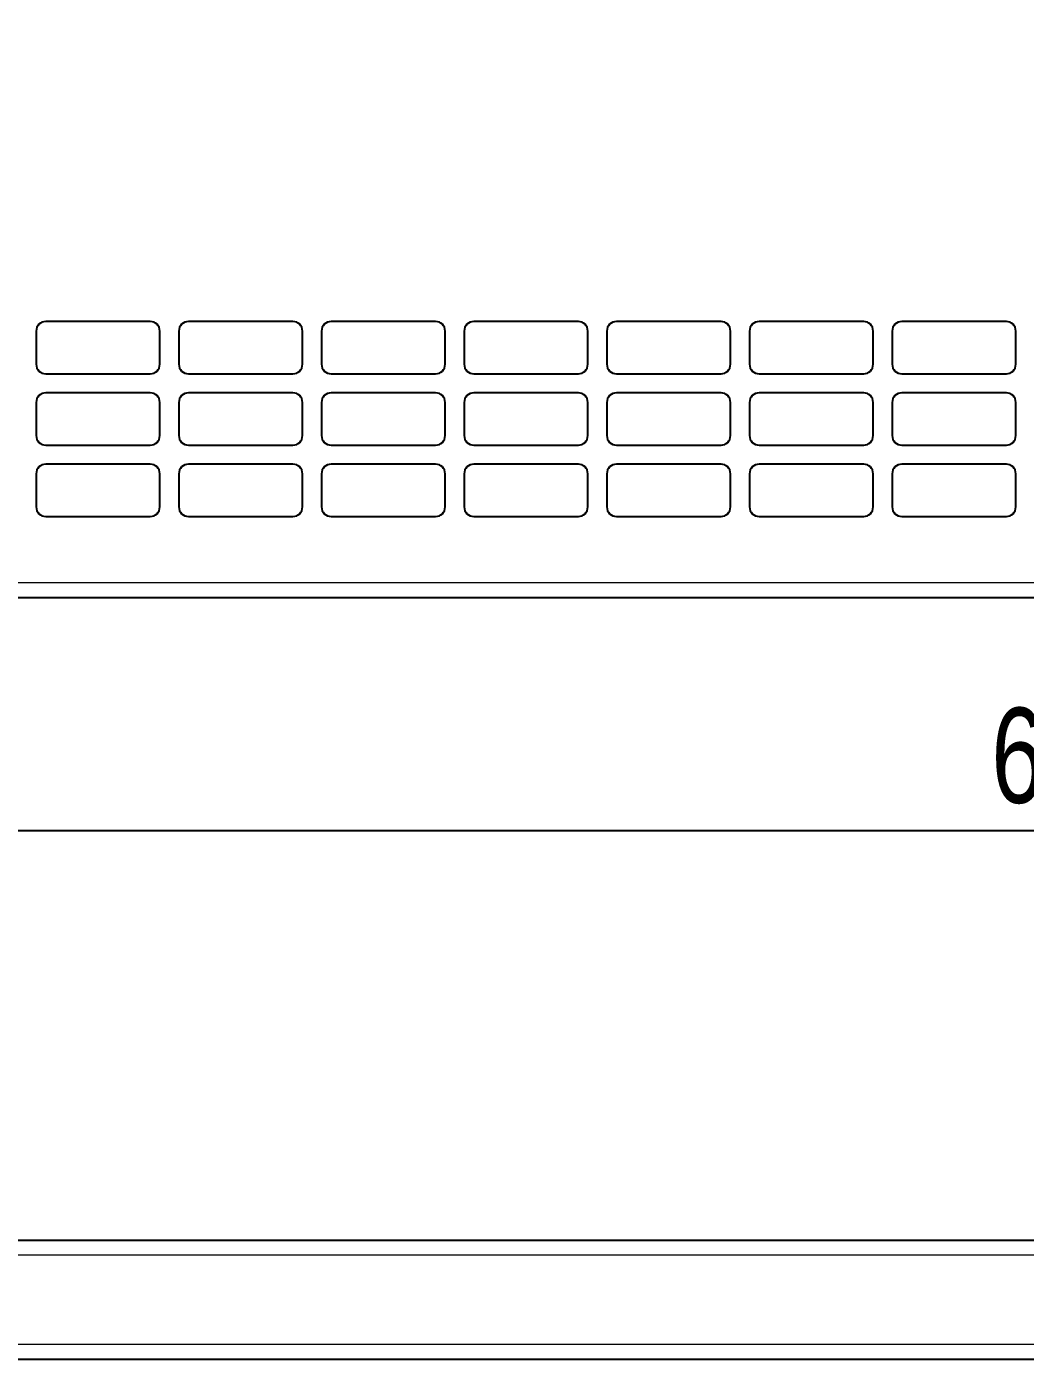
# Model space of a CAD drawing. Header units: millimetres. Extents: x -656 to 1253, y 650 to 1898.
# Drawn here: x -432.7 to -222.7, y 702.1 to 982.4 of the extents above; entities that cross this region are included whole.
import ezdxf

# ---------------------------------------------------------------- set-up
doc = ezdxf.new("R2010")
doc.units = ezdxf.units.MM
doc.layers.add('FORMAT', color=7, linetype='Continuous')
doc.styles.add('SLDTEXTSTYLE0', font='TXT', dxfattribs={"width": 0.75})
doc.dimstyles.new('SLDDIMSTYLE0', dxfattribs={"dimtxt": 20, "dimasz": 10, "dimexe": 0, "dimexo": 0.0625, "dimgap": 5, "dimtad": 2, "dimdec": 1, "dimrnd": 1e-09, "dimzin": 12, "dimdsep": 46, "dimtxsty": 'SLDTEXTSTYLE0', "dimsah": 1, "dimcen": 0.09, "dimadec": 0, "dimazin": 3, "dimtfac": 1, "dimtofl": 0, "dimtmove": 0, "dimatfit": 3, "dimfxl": 0, "dimfrac": 2, "dimtolj": 1, "dimtzin": 12, "dimarcsym": 0})

# ---------------------------------------------------------------- blocks, each defined once
blk = doc.blocks.new('_D_4')
at = {"layer": 'FORMAT'}
for p, q in [((-535.71, 1303.85), (-535.71, 812.36)), ((120.29, 1303.85), (120.29, 812.36)), ((-535.71, 813.36), (120.29, 813.36))]:
    blk.add_line(p, q, dxfattribs=at)
for points in [[(-535.71, 813.36), (-525.71, 811.82), (-525.71, 814.9)], [(120.29, 813.36), (110.29, 814.9), (110.29, 811.82)]]:
    blk.add_solid(points, dxfattribs=at)
at = {"layer": 'FORMAT', "insert": (-229.88, 839.14), "char_height": 20, "attachment_point": 1, "style": 'SLDTEXTSTYLE0'}
blk.add_mtext('656', dxfattribs=at)

msp = doc.modelspace()

# ---------------------------------------------------------------- linework, layer by layer
at = {"color": 7, "linetype": 'Continuous', "lineweight": 25}
for p, q in [((-406.71, 920.36), (-428.71, 920.36)), ((-376.71, 920.36), (-398.71, 920.36)), ((-346.71, 920.36), (-368.71, 920.36)), ((-316.71, 920.36), (-338.71, 920.36)), ((-286.71, 920.36), (-308.71, 920.36)), ((-256.71, 920.36), (-278.71, 920.36)), ((-226.71, 920.36), (-248.71, 920.36)), ((-430.71, 918.36), (-430.71, 911.36)), ((-404.71, 911.36), (-404.71, 918.36)), ((-400.71, 918.36), (-400.71, 911.36)), ((-374.71, 911.36), (-374.71, 918.36)), ((-370.71, 918.36), (-370.71, 911.36)), ((-344.71, 911.36), (-344.71, 918.36)), ((-340.71, 918.36), (-340.71, 911.36)), ((-314.71, 911.36), (-314.71, 918.36)), ((-310.71, 918.36), (-310.71, 911.36)), ((-284.71, 911.36), (-284.71, 918.36)), ((-280.71, 918.36), (-280.71, 911.36)), ((-254.71, 911.36), (-254.71, 918.36)), ((-250.71, 918.36), (-250.71, 911.36)), ((-224.71, 911.36), (-224.71, 918.36)), ((-428.71, 909.36), (-406.71, 909.36)), ((-398.71, 909.36), (-376.71, 909.36)), ((-368.71, 909.36), (-346.71, 909.36)), ((-338.71, 909.36), (-316.71, 909.36)), ((-308.71, 909.36), (-286.71, 909.36)), ((-278.71, 909.36), (-256.71, 909.36)), ((-248.71, 909.36), (-226.71, 909.36)), ((-406.71, 905.36), (-428.71, 905.36)), ((-376.71, 905.36), (-398.71, 905.36)), ((-346.71, 905.36), (-368.71, 905.36)), ((-316.71, 905.36), (-338.71, 905.36)), ((-286.71, 905.36), (-308.71, 905.36)), ((-256.71, 905.36), (-278.71, 905.36)), ((-226.71, 905.36), (-248.71, 905.36)), ((-430.71, 903.36), (-430.71, 896.36)), ((-404.71, 896.36), (-404.71, 903.36)), ((-400.71, 903.36), (-400.71, 896.36)), ((-374.71, 896.36), (-374.71, 903.36)), ((-370.71, 903.36), (-370.71, 896.36)), ((-344.71, 896.36), (-344.71, 903.36)), ((-340.71, 903.36), (-340.71, 896.36)), ((-314.71, 896.36), (-314.71, 903.36)), ((-310.71, 903.36), (-310.71, 896.36)), ((-284.71, 896.36), (-284.71, 903.36)), ((-280.71, 903.36), (-280.71, 896.36)), ((-254.71, 896.36), (-254.71, 903.36)), ((-250.71, 903.36), (-250.71, 896.36)), ((-224.71, 896.36), (-224.71, 903.36)), ((-428.71, 894.36), (-406.71, 894.36)), ((-398.71, 894.36), (-376.71, 894.36)), ((-368.71, 894.36), (-346.71, 894.36)), ((-338.71, 894.36), (-316.71, 894.36)), ((-308.71, 894.36), (-286.71, 894.36)), ((-278.71, 894.36), (-256.71, 894.36)), ((-248.71, 894.36), (-226.71, 894.36)), ((-430.71, 888.36), (-430.71, 881.36)), ((-406.71, 890.36), (-428.71, 890.36)), ((-404.71, 881.36), (-404.71, 888.36)), ((-400.71, 888.36), (-400.71, 881.36)), ((-376.71, 890.36), (-398.71, 890.36)), ((-374.71, 881.36), (-374.71, 888.36)), ((-370.71, 888.36), (-370.71, 881.36)), ((-346.71, 890.36), (-368.71, 890.36)), ((-344.71, 881.36), (-344.71, 888.36)), ((-340.71, 888.36), (-340.71, 881.36)), ((-316.71, 890.36), (-338.71, 890.36)), ((-314.71, 881.36), (-314.71, 888.36)), ((-310.71, 888.36), (-310.71, 881.36)), ((-286.71, 890.36), (-308.71, 890.36)), ((-284.71, 881.36), (-284.71, 888.36)), ((-280.71, 888.36), (-280.71, 881.36)), ((-256.71, 890.36), (-278.71, 890.36)), ((-254.71, 881.36), (-254.71, 888.36)), ((-250.71, 888.36), (-250.71, 881.36)), ((-226.71, 890.36), (-248.71, 890.36)), ((-224.71, 881.36), (-224.71, 888.36)), ((-428.71, 879.36), (-406.71, 879.36)), ((-398.71, 879.36), (-376.71, 879.36)), ((-368.71, 879.36), (-346.71, 879.36)), ((-338.71, 879.36), (-316.71, 879.36)), ((-308.71, 879.36), (-286.71, 879.36)), ((-278.71, 879.36), (-256.71, 879.36)), ((-248.71, 879.36), (-226.71, 879.36)), ((-507.76, 862.35), (92.84, 862.35)), ((106.79, 727.13), (-522.21, 727.13)), ((103.94, 702.13), (-519.26, 702.13))]:
    msp.add_line(p, q, dxfattribs=at)
at = {"color": 8, "linetype": 'Continuous', "lineweight": 18}
for p, q in [((-507.76, 865.45), (92.84, 865.45)), ((106.79, 724.03), (-522.21, 724.03)), ((104.26, 705.23), (-519.59, 705.23))]:
    msp.add_line(p, q, dxfattribs=at)
at = {"color": 7, "linetype": 'Continuous', "lineweight": 25}
for centre, start, end in [((-428.71, 918.36), 90, 180), ((-406.71, 918.36), 0, 90), ((-398.71, 918.36), 90, 180), ((-376.71, 918.36), 0, 90), ((-368.71, 918.36), 90, 180), ((-346.71, 918.36), 0, 90), ((-338.71, 918.36), 90, 180), ((-316.71, 918.36), 0, 90), ((-308.71, 918.36), 90, 180), ((-286.71, 918.36), 0, 90), ((-278.71, 918.36), 90, 180), ((-256.71, 918.36), 0, 90), ((-248.71, 918.36), 90, 180), ((-226.71, 918.36), 0, 90), ((-428.71, 911.36), 180, 270), ((-406.71, 911.36), 270, 0), ((-398.71, 911.36), 180, 270), ((-376.71, 911.36), 270, 0), ((-368.71, 911.36), 180, 270), ((-346.71, 911.36), 270, 0), ((-338.71, 911.36), 180, 270), ((-316.71, 911.36), 270, 0), ((-308.71, 911.36), 180, 270), ((-286.71, 911.36), 270, 0), ((-278.71, 911.36), 180, 270), ((-256.71, 911.36), 270, 0), ((-248.71, 911.36), 180, 270), ((-226.71, 911.36), 270, 0), ((-428.71, 903.36), 90, 180), ((-406.71, 903.36), 0, 90), ((-398.71, 903.36), 90, 180), ((-376.71, 903.36), 0, 90), ((-368.71, 903.36), 90, 180), ((-346.71, 903.36), 0, 90), ((-338.71, 903.36), 90, 180), ((-316.71, 903.36), 0, 90), ((-308.71, 903.36), 90, 180), ((-286.71, 903.36), 0, 90), ((-278.71, 903.36), 90, 180), ((-256.71, 903.36), 0, 90), ((-248.71, 903.36), 90, 180), ((-226.71, 903.36), 0, 90), ((-428.71, 896.36), 180, 270), ((-406.71, 896.36), 270, 0), ((-398.71, 896.36), 180, 270), ((-376.71, 896.36), 270, 0), ((-368.71, 896.36), 180, 270), ((-346.71, 896.36), 270, 0), ((-338.71, 896.36), 180, 270), ((-316.71, 896.36), 270, 0), ((-308.71, 896.36), 180, 270), ((-286.71, 896.36), 270, 0), ((-278.71, 896.36), 180, 270), ((-256.71, 896.36), 270, 0), ((-248.71, 896.36), 180, 270), ((-226.71, 896.36), 270, 0), ((-428.71, 888.36), 90, 180), ((-406.71, 888.36), 0, 90), ((-398.71, 888.36), 90, 180), ((-376.71, 888.36), 0, 90), ((-368.71, 888.36), 90, 180), ((-346.71, 888.36), 0, 90), ((-338.71, 888.36), 90, 180), ((-316.71, 888.36), 0, 90), ((-308.71, 888.36), 90, 180), ((-286.71, 888.36), 0, 90), ((-278.71, 888.36), 90, 180), ((-256.71, 888.36), 0, 90), ((-248.71, 888.36), 90, 180), ((-226.71, 888.36), 0, 90), ((-428.71, 881.36), 180, 270), ((-406.71, 881.36), 270, 0), ((-398.71, 881.36), 180, 270), ((-376.71, 881.36), 270, 0), ((-368.71, 881.36), 180, 270), ((-346.71, 881.36), 270, 0), ((-338.71, 881.36), 180, 270), ((-316.71, 881.36), 270, 0), ((-308.71, 881.36), 180, 270), ((-286.71, 881.36), 270, 0), ((-278.71, 881.36), 180, 270), ((-256.71, 881.36), 270, 0), ((-248.71, 881.36), 180, 270), ((-226.71, 881.36), 270, 0)]:
    msp.add_arc(centre, 2, start, end, dxfattribs=at)

# ---------------------------------------------------------------- dimensions: what is measured, and where the dimension line sits
at = {"layer": 'FORMAT'}
dim = msp.add_linear_dim(base=(120.29, 813.36), p1=(-535.71, 1303.86), p2=(120.29, 1303.86), angle=0, dimstyle='SLDDIMSTYLE0', dxfattribs=at)
dim.commit()
dim.dimension.update_dxf_attribs({"geometry": '_D_4', "text_midpoint": (-207.71, 813.36), "dimtype": 160})

doc.saveas('drawing.dxf')
